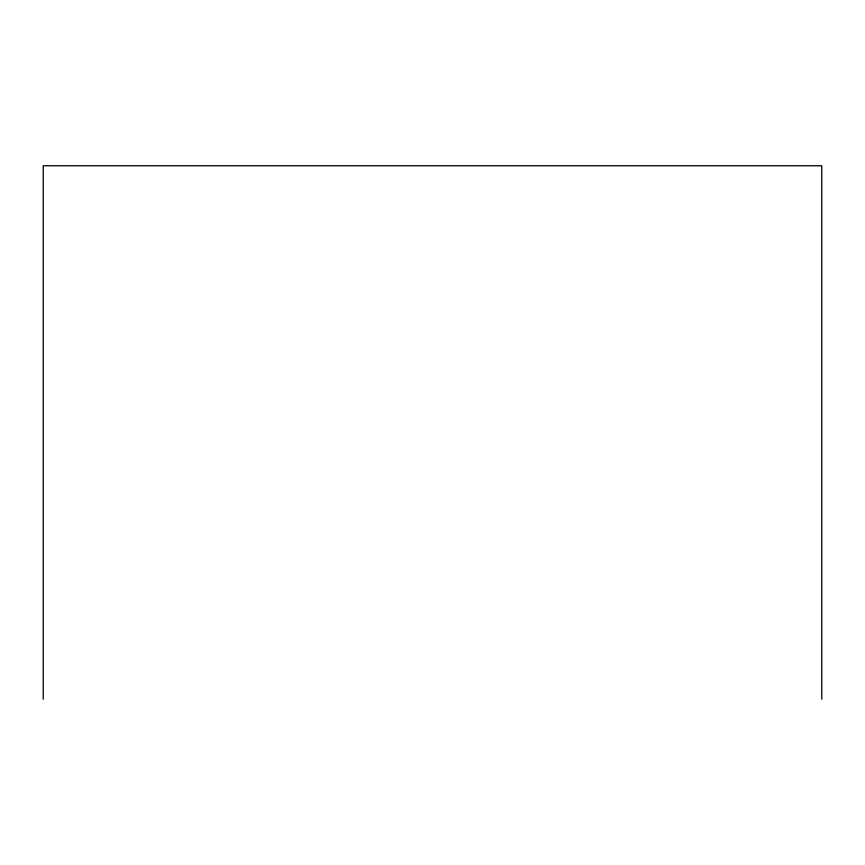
<?xml version="1.0" encoding="UTF-8"?>
<svg xmlns="http://www.w3.org/2000/svg" width="865" height="865" viewBox="0 0 865 865"><rect width="100%" height="100%" fill="white"/><g stroke="black" fill="none" stroke-linecap="round" stroke-linejoin="round"><path stroke-width="1.3" d="M821.75 699.244L821.75 165.756L43.25 165.756L43.25 699.244"/></g></svg>
